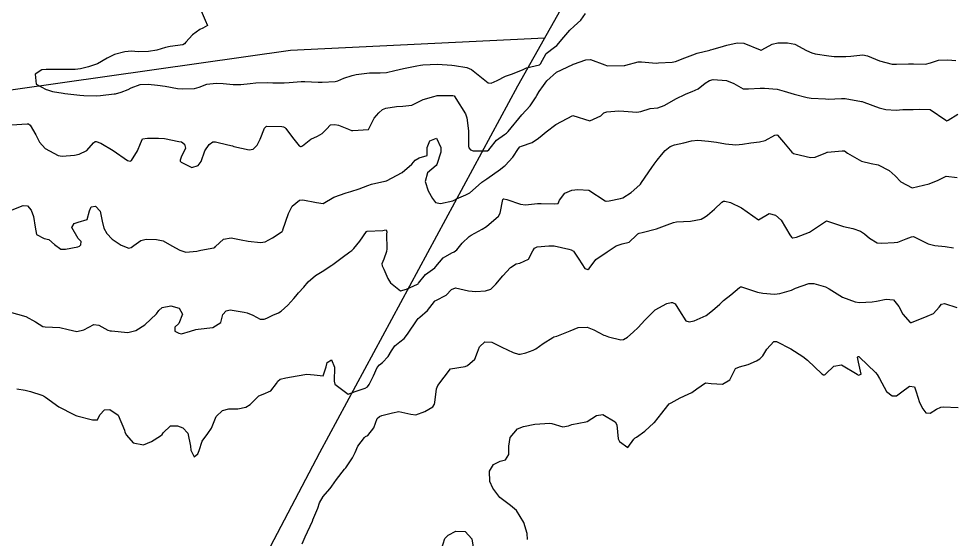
# Model space of a CAD drawing. Header units: metres. Extents: x 318500 to 325275, y 7408834 to 7428799.
# Drawn here: x 319945.3 to 320055.1, y 7412007 to 7412068.3 of the extents above; entities that cross this region are included whole.
import ezdxf

# ---------------------------------------------------------------- set-up
doc = ezdxf.new("R2010")
doc.units = ezdxf.units.M
doc.header["$MEASUREMENT"] = 0
for name, color, linetype in [('Curvas de Nivel 1m', 11, 'Continuous'), ('Curvas de Nivel 5m', 15, 'Continuous'), ('Vias Secundárias', 230, 'Continuous')]:
    doc.layers.add(name, color=color, linetype=linetype)

msp = doc.modelspace()

# ---------------------------------------------------------------- linework, layer by layer
at = {"layer": 'Curvas de Nivel 1m', "flags": 128}
for points, elevation in [([(319966.62, 7412069.51), (319967.22, 7412068.11), (319967.48, 7412067.5), (319966.92, 7412067.18), (319966.59, 7412067.04), (319965.71, 7412066.39), (319964.94, 7412065.53), (319964.77, 7412065.33), (319964.57, 7412065.23), (319963.11, 7412065.01), (319962.56, 7412064.89), (319961.52, 7412064.61), (319960.55, 7412064.43), (319959.35, 7412064.41), (319958.55, 7412064.48), (319957.78, 7412064.4), (319956.55, 7412064.07), (319955.67, 7412063.65), (319954.53, 7412062.99), (319953.48, 7412062.64), (319952.53, 7412062.39), (319951.91, 7412062.32), (319950.53, 7412062.31), (319949.07, 7412062.3), (319948.52, 7412062.33), (319947.99, 7412062.28), (319947.2, 7412061.77), (319947.33, 7412060.6), (319948.49, 7412059.97), (319948.66, 7412059.91), (319949.24, 7412059.74), (319950.49, 7412059.53), (319950.7, 7412059.51), (319952.48, 7412059.29), (319952.94, 7412059.24), (319954.48, 7412059.2), (319954.9, 7412059.25), (319956.49, 7412059.44), (319956.66, 7412059.47), (319957.32, 7412059.63), (319958.15, 7412059.97), (319958.5, 7412060.15), (319959.56, 7412060.54), (319960.51, 7412060.59), (319961.6, 7412060.48), (319962.5, 7412060.34), (319963.97, 7412060.08), (319964.5, 7412060.04), (319965.94, 7412060.08), (319966.5, 7412060.22), (319967.42, 7412060.58), (319968.51, 7412060.72), (319969.32, 7412060.66), (319970.51, 7412060.56), (319971.41, 7412060.55), (319972.51, 7412060.67), (319973.17, 7412060.76), (319974.51, 7412060.77), (319975.17, 7412060.73), (319976.51, 7412060.75), (319977.09, 7412060.8), (319978.51, 7412060.92), (319978.94, 7412060.92), (319980.51, 7412060.84), (319980.99, 7412060.84), (319982.51, 7412060.92), (319982.81, 7412061), (319983.51, 7412061.29), (319984.52, 7412061.62), (319984.98, 7412061.72), (319986.53, 7412061.91), (319987.81, 7412061.94), (319988.53, 7412061.98), (319989.52, 7412062.19), (319990.53, 7412062.44), (319992.11, 7412062.74), (319992.54, 7412062.83), (319992.82, 7412062.88), (319994.54, 7412062.95), (319996.24, 7412062.82), (319996.54, 7412062.79), (319997.99, 7412062.55), (319998.53, 7412062.31), (320000.12, 7412061.06), (320000.52, 7412060.74), (320000.87, 7412060.69), (320001.56, 7412061.04), (320002.53, 7412061.54), (320003.26, 7412061.75), (320004.53, 7412062.28), (320005.02, 7412062.51), (320006.54, 7412062.87), (320006.67, 7412062.98), (320007.34, 7412064.18), (320008.3, 7412064.95), (320008.57, 7412065.16), (320009.41, 7412066.11), (320010.11, 7412066.93), (320010.6, 7412067.41), (320011.4, 7412068.13), (320011.94, 7412068.91)], 749), ([(319944.52, 7412045.8), (319945.79, 7412046.3), (319946.31, 7412046.26), (319946.75, 7412045.77), (319947.03, 7412045.02), (319947.23, 7412043.77), (319947.39, 7412042.89), (319948.26, 7412042.43), (319948.82, 7412042.31), (319949.49, 7412041.73), (319950.24, 7412041.18), (319950.77, 7412041.19), (319952.25, 7412041.45), (319952.42, 7412041.53), (319952.57, 7412041.7), (319952.63, 7412042.07), (319952.26, 7412042.43), (319951.54, 7412043.71), (319951.8, 7412044.19), (319952.28, 7412044.34), (319953.32, 7412044.65), (319953.6, 7412045.68), (319953.81, 7412046.17), (319954.31, 7412046.23), (319954.86, 7412045.66), (319955.08, 7412044.45), (319955.28, 7412043.65), (319955.66, 7412043.03), (319956.26, 7412042.35), (319957.33, 7412041.63), (319958.25, 7412041.3), (319958.49, 7412041.37), (319958.83, 7412041.61), (319959.65, 7412042.2), (319960.26, 7412042.36), (319961.5, 7412042.33), (319962.26, 7412042.15), (319963.31, 7412041.55), (319964.24, 7412041.06), (319964.94, 7412040.83), (319966.24, 7412040.92), (319966.7, 7412041.04), (319968.25, 7412041.32), (319968.34, 7412041.38), (319968.42, 7412041.48), (319969.36, 7412042.37), (319970.27, 7412042.5), (319971.44, 7412042.26), (319972.26, 7412042.11), (319973.72, 7412041.94), (319974.26, 7412042.02), (319975.15, 7412042.51), (319976.28, 7412043.26), (319976.32, 7412043.34), (319976.33, 7412043.38), (319976.36, 7412043.46), (319977.03, 7412045.37), (319977.45, 7412046.23), (319978.32, 7412046.93), (319978.69, 7412046.98), (319980.32, 7412046.66), (319981.08, 7412046.56), (319982.33, 7412047.3), (319983.79, 7412047.82), (319984.34, 7412047.97), (319985.32, 7412048.28), (319986.35, 7412048.68), (319986.78, 7412048.81), (319988.36, 7412049.18), (319988.4, 7412049.18), (319988.54, 7412049.22), (319990.37, 7412050.18), (319991.52, 7412051.17), (319991.92, 7412051.63), (319992.39, 7412051.92), (319993.34, 7412052.21), (319993.33, 7412053.15), (319993.63, 7412053.94), (319994.43, 7412054.22), (319994.94, 7412053.13), (319994.94, 7412052.6), (319994.46, 7412051.14), (319994.38, 7412051), (319993.35, 7412050.17), (319993.08, 7412049.15), (319993.45, 7412048.04), (319993.95, 7412047.14), (319994.32, 7412046.68), (319994.89, 7412046.56), (319996.33, 7412046.88), (319996.49, 7412046.95), (319996.76, 7412047.1), (319997.86, 7412047.57), (319998.34, 7412047.82), (319999.03, 7412048.39), (319999.77, 7412049.07), (320000.12, 7412049.31), (320000.36, 7412049.46), (320001.94, 7412050.6), (320002.38, 7412050.94), (320002.49, 7412051.03), (320003.41, 7412052), (320004.06, 7412053.01), (320004.21, 7412053.2), (320004.41, 7412053.31), (320005.69, 7412053.72), (320006.43, 7412054.23), (320006.84, 7412054.57), (320007.33, 7412054.97), (320008.45, 7412055.86), (320010.46, 7412056.92), (320012.45, 7412056.28), (320013.74, 7412056.88), (320014.12, 7412057.22), (320014.47, 7412057.34), (320015.88, 7412057.44), (320016.47, 7412057.42), (320017.99, 7412057.3), (320018.47, 7412057.38), (320019.56, 7412057.72), (320020.48, 7412057.82), (320021.19, 7412058.07), (320022.4, 7412058.76), (320022.46, 7412058.79), (320022.49, 7412058.81), (320023.78, 7412059.47), (320024.5, 7412059.73), (320025.19, 7412060.05), (320026.02, 7412060.72), (320026.52, 7412061.04), (320026.96, 7412061.14), (320028.52, 7412061.02), (320029.41, 7412060.67), (320030.51, 7412060.03), (320031.14, 7412060.03), (320032.51, 7412060.12), (320033.01, 7412060.12), (320034.51, 7412059.99), (320035.32, 7412059.78), (320036.5, 7412059.42), (320038.04, 7412059.02), (320038.5, 7412058.94), (320040.17, 7412058.85), (320040.49, 7412058.84), (320042.08, 7412058.92), (320042.5, 7412058.92), (320044.4, 7412058.56), (320044.49, 7412058.54), (320044.68, 7412058.47), (320046.48, 7412057.81), (320047.3, 7412057.61), (320048.48, 7412057.54), (320049.28, 7412057.6), (320050.48, 7412057.61), (320051.21, 7412057.64), (320052.48, 7412057.62), (320054.35, 7412056.34), (320054.46, 7412056.29), (320054.61, 7412056.34), (320055.74, 7412057.05)], 751), ([(319944.14, 7412033.8), (319946.13, 7412033.25), (319947.24, 7412032.64), (319948.11, 7412032.08), (319948.4, 7412032.03), (319950.11, 7412031.96), (319951.09, 7412031.71), (319952.11, 7412031.48), (319952.94, 7412031.69), (319954.12, 7412032.31), (319954.71, 7412032.25), (319955.75, 7412031.65), (319956.02, 7412031.55), (319956.11, 7412031.56), (319956.19, 7412031.56), (319958.11, 7412031.38), (319959.07, 7412031.61), (319960.13, 7412032.26), (319961.5, 7412033.57), (319961.77, 7412033.94), (319962.15, 7412034.3), (319963.19, 7412034.52), (319964.15, 7412034.24), (319964.53, 7412033.53), (319964.13, 7412032.42), (319963.66, 7412032.01), (319963.66, 7412031.54), (319964.12, 7412031.27), (319964.42, 7412031.23), (319965.49, 7412031.52), (319966.12, 7412031.71), (319966.38, 7412031.77), (319968.12, 7412031.95), (319969.05, 7412032.55), (319969.31, 7412033.47), (319969.68, 7412033.93), (319970.15, 7412034.04), (319971.81, 7412033.77), (319972.14, 7412033.68), (319972.82, 7412033.42), (319973.68, 7412032.95), (319974.14, 7412032.93), (319974.48, 7412033.05), (319975.17, 7412033.39), (319975.84, 7412033.69), (319976.15, 7412033.88), (319976.95, 7412034.57), (319977.63, 7412035.36), (319977.86, 7412035.66), (319978.18, 7412036.02), (319978.81, 7412036.72), (319979.34, 7412037.33), (319980.21, 7412038.06), (319980.98, 7412038.55), (319982.13, 7412039.3), (319982.18, 7412039.34), (319982.22, 7412039.37), (319983.31, 7412040.21), (319984.24, 7412040.87), (319984.48, 7412041.03), (319984.72, 7412041.26), (319985.41, 7412042.11), (319986.18, 7412043.24), (319986.28, 7412043.29), (319988.13, 7412043.38), (319988.28, 7412043.4), (319988.49, 7412043.43), (319988.57, 7412043.22), (319988.55, 7412042.94), (319988.59, 7412041.21), (319988.56, 7412040.9), (319988.23, 7412039.99), (319988.01, 7412039.44), (319988.05, 7412039.22), (319988.22, 7412038.81), (319988.71, 7412037.72), (319989.02, 7412037.21), (319990.19, 7412036.29), (319990.9, 7412036.47), (319992.2, 7412037.06), (319992.26, 7412037.1), (319992.31, 7412037.16), (319993.15, 7412038.21), (319994.22, 7412038.99), (319994.36, 7412039.14), (319995.21, 7412040.15), (319996.24, 7412040.74), (319996.51, 7412040.85), (319996.83, 7412041.1), (319997.46, 7412041.89), (319998.27, 7412042.65), (319998.52, 7412042.84), (319998.92, 7412043.07), (319999.81, 7412043.54), (320000.29, 7412043.86), (320001.71, 7412045.04), (320001.93, 7412045.41), (320002.24, 7412047.03), (320002.27, 7412047.09), (320002.33, 7412047.1), (320002.68, 7412047.02), (320004.32, 7412046.45), (320004.91, 7412046.41), (320006.32, 7412046.53), (320006.74, 7412046.56), (320008.32, 7412046.51), (320008.72, 7412046.54), (320008.9, 7412046.94), (320009.51, 7412047.76), (320010.35, 7412048.1), (320011.05, 7412048.21), (320012.35, 7412048.11), (320014.25, 7412046.87), (320014.33, 7412046.83), (320014.38, 7412046.82), (320014.72, 7412046.86), (320016.05, 7412047.13), (320016.34, 7412047.22), (320017.33, 7412047.84), (320018.36, 7412048.73), (320018.39, 7412048.79), (320018.41, 7412048.82), (320018.54, 7412049), (320019.76, 7412050.8), (320020.02, 7412051.16), (320020.39, 7412051.63), (320020.9, 7412052.28), (320021.32, 7412052.78), (320021.92, 7412053.27), (320022.42, 7412053.45), (320023.5, 7412053.67), (320024.43, 7412053.94), (320025.15, 7412054.01), (320026.43, 7412053.88), (320027.37, 7412053.75), (320028.42, 7412053.57), (320029.62, 7412053.47), (320030.42, 7412053.53), (320031.4, 7412053.68), (320032.43, 7412053.81), (320033.1, 7412053.95), (320034.21, 7412054.6), (320034.44, 7412054.64), (320034.54, 7412054.6), (320035.25, 7412053.77), (320036.21, 7412052.58), (320036.41, 7412052.45), (320036.59, 7412052.39), (320038.4, 7412051.97), (320038.96, 7412051.99), (320040.24, 7412052.52), (320040.36, 7412052.57), (320040.41, 7412052.58), (320042.15, 7412052.76), (320042.41, 7412052.73), (320042.78, 7412052.49), (320044.4, 7412051.52), (320045.57, 7412051.27), (320046.39, 7412051.08), (320047.69, 7412050.43), (320048.37, 7412049.79), (320049.06, 7412049.11), (320050.36, 7412048.39), (320052.36, 7412048.85), (320053.42, 7412049.3), (320054.37, 7412049.77), (320055.67, 7412049.61)], 752), ([(319945.07, 7412024.74), (319946.02, 7412024.6), (319946.68, 7412024.43), (319948.01, 7412024), (319948.18, 7412023.92), (319948.42, 7412023.74), (319949.99, 7412022.62), (319951.75, 7412021.7), (319951.98, 7412021.6), (319952.11, 7412021.56), (319953.97, 7412021.09), (319954.55, 7412021.08), (319954.81, 7412021.66), (319955.38, 7412022.26), (319955.99, 7412022.29), (319956.96, 7412021.63), (319957.72, 7412019.86), (319957.77, 7412019.62), (319957.95, 7412019.27), (319958.73, 7412018.4), (319959.94, 7412018.13), (319960.91, 7412018.55), (319961.95, 7412019.21), (319962.15, 7412019.36), (319962.26, 7412019.56), (319963.14, 7412020.38), (319963.97, 7412020.37), (319964.6, 7412020.16), (319965.19, 7412019.52), (319965.47, 7412017.98), (319965.53, 7412017.52), (319965.92, 7412016.73), (319966.35, 7412017.08), (319966.5, 7412017.5), (319966.87, 7412018.58), (319967.53, 7412019.49), (319967.97, 7412020.12), (319968.34, 7412021.11), (319968.52, 7412021.47), (319969.27, 7412022.18), (319969.99, 7412022.37), (319971.05, 7412022.39), (319972, 7412022.6), (319972.52, 7412022.9), (319973.02, 7412023.41), (319973.51, 7412023.91), (319974.02, 7412024.13), (319974.93, 7412024.49), (319975.59, 7412025.38), (319975.77, 7412025.65), (319976.04, 7412025.86), (319976.69, 7412026.02), (319978.05, 7412026.28), (319979.18, 7412026.47), (319980.05, 7412026.38), (319981.09, 7412026.27), (319981.43, 7412027.31), (319981.55, 7412027.82), (319982.07, 7412028.17), (319982.43, 7412027.29), (319982.38, 7412025.63), (319982.46, 7412025.29), (319984.02, 7412024.12), (319984.86, 7412024.42), (319986.03, 7412024.83), (319986.31, 7412024.96), (319986.51, 7412025.24), (319987, 7412026.28), (319987.46, 7412027.23), (319987.73, 7412027.56), (319988.07, 7412027.84), (319988.73, 7412028.56), (319989.14, 7412029.2), (319989.51, 7412029.78), (319990.11, 7412030.28), (319990.62, 7412030.67), (319991.03, 7412031.18), (319992.14, 7412032.86), (319992.27, 7412033.02), (319992.46, 7412033.16), (319993.36, 7412033.94), (319994.17, 7412035.03), (319994.22, 7412035.09), (319994.35, 7412035.14), (319995.55, 7412035.75), (319996.19, 7412036.43), (319996.66, 7412036.64), (319998.19, 7412036.27), (319999.05, 7412036.21), (320000.19, 7412036.27), (320000.8, 7412036.45), (320001.4, 7412037.04), (320002.21, 7412038.04), (320003.14, 7412039.02), (320003.79, 7412039.44), (320004.23, 7412039.54), (320005.23, 7412039.99), (320005.74, 7412040.99), (320005.94, 7412041.3), (320006.26, 7412041.43), (320007.65, 7412041.56), (320008.26, 7412041.55), (320009.99, 7412041.19), (320010.25, 7412041.11), (320010.53, 7412040.92), (320011.16, 7412039.99), (320011.86, 7412038.9), (320012.22, 7412038.79), (320012.4, 7412038.9), (320013.16, 7412039.96), (320014.25, 7412040.7), (320014.35, 7412040.76), (320014.49, 7412040.87), (320015.55, 7412041.56), (320016.26, 7412041.82), (320017.1, 7412042), (320017.94, 7412042.82), (320018.12, 7412042.98), (320018.28, 7412043.06), (320018.62, 7412043.15), (320020.29, 7412043.56), (320021.57, 7412044.05), (320022.3, 7412044.33), (320022.67, 7412044.38), (320024.3, 7412044.45), (320025.54, 7412044.72), (320026.04, 7412044.98), (320026.31, 7412045.18), (320027.12, 7412045.9), (320027.98, 7412046.69), (320028.2, 7412046.82), (320028.33, 7412046.84), (320029, 7412046.67), (320030.32, 7412046.02), (320032.3, 7412044.63), (320033.55, 7412045.37), (320034.31, 7412045.19), (320034.97, 7412044.59), (320036, 7412042.86), (320036.18, 7412042.58), (320036.28, 7412042.51), (320036.36, 7412042.5), (320036.77, 7412042.57), (320038.29, 7412043.16), (320040.3, 7412044.52), (320042.29, 7412043.85), (320043.4, 7412043.6), (320044.29, 7412043.28), (320044.78, 7412042.96), (320045.37, 7412042.45), (320046.27, 7412041.93), (320046.82, 7412041.88), (320048.27, 7412041.94), (320048.68, 7412042.01), (320049.68, 7412042.4), (320050.28, 7412042.63), (320050.54, 7412042.65), (320051.09, 7412042.38), (320052.27, 7412041.81), (320053.03, 7412041.59), (320054.27, 7412041.47), (320055.25, 7412041.34)], 753), ([(319978.63, 7412006.49), (319978.99, 7412007.33), (319979.82, 7412009.17), (319979.86, 7412009.27), (319979.89, 7412009.32), (319980.45, 7412010.71), (319980.67, 7412011.31), (319981.09, 7412012.08), (319981.88, 7412012.99), (319982.03, 7412013.15), (319982.12, 7412013.3), (319982.66, 7412014.07), (319983.62, 7412015.27), (319983.74, 7412015.44), (319983.91, 7412015.66), (319984.55, 7412016.63), (319984.84, 7412017.26), (319985.19, 7412018), (319985.96, 7412019.03), (319986.08, 7412019.12), (319986.34, 7412019.24), (319987.06, 7412020.14), (319987.44, 7412021.23), (319987.72, 7412021.49), (319987.99, 7412021.6), (319989.26, 7412021.93), (319989.99, 7412022.09), (319991.39, 7412021.76), (319991.99, 7412021.67), (319993.07, 7412022.07), (319994, 7412022.61), (319994.2, 7412022.95), (319994.22, 7412023.14), (319994.42, 7412024.75), (319994.57, 7412025.13), (319996.06, 7412027.11), (319997.78, 7412027.37), (319998.07, 7412027.47), (319998.92, 7412028.23), (319999.26, 7412029.07), (319999.49, 7412029.67), (320000.11, 7412030.28), (320000.94, 7412030.22), (320002.1, 7412029.64), (320003.45, 7412029.01), (320004.09, 7412028.81), (320004.27, 7412028.82), (320004.92, 7412028.99), (320005.79, 7412029.29), (320006.1, 7412029.46), (320006.99, 7412030.09), (320008.12, 7412030.79), (320008.23, 7412030.84), (320008.58, 7412030.94), (320010.13, 7412031.58), (320011.1, 7412031.95), (320012.13, 7412032), (320012.94, 7412031.7), (320014.12, 7412031.06), (320014.25, 7412031), (320014.65, 7412030.86), (320016.11, 7412030.49), (320016.42, 7412030.54), (320016.88, 7412030.83), (320017.55, 7412031.4), (320018.13, 7412031.94), (320018.95, 7412032.81), (320020.16, 7412034.04), (320021.52, 7412034.77), (320022.04, 7412034.9), (320022.17, 7412034.9), (320022.49, 7412034.76), (320023.01, 7412033.9), (320023.76, 7412032.74), (320024.14, 7412032.64), (320024.75, 7412032.73), (320026.15, 7412033.38), (320026.91, 7412033.94), (320027.74, 7412034.69), (320027.95, 7412034.91), (320028.18, 7412035.13), (320029.06, 7412035.8), (320030.08, 7412036.66), (320030.16, 7412036.71), (320030.2, 7412036.73), (320030.29, 7412036.74), (320030.54, 7412036.65), (320032.19, 7412036.12), (320032.83, 7412035.98), (320034.19, 7412035.86), (320034.83, 7412035.96), (320036.2, 7412036.34), (320036.36, 7412036.42), (320036.64, 7412036.57), (320038.21, 7412037.13), (320038.81, 7412037.15), (320040.2, 7412036.73), (320040.61, 7412036.52), (320042.19, 7412035.53), (320043.68, 7412034.97), (320044.18, 7412034.9), (320045.66, 7412034.96), (320046.18, 7412035.06), (320047.31, 7412035.3), (320048.18, 7412035.22), (320048.81, 7412034.41), (320049.28, 7412033.53), (320050.14, 7412032.54), (320050.3, 7412032.54), (320052.15, 7412033.29), (320052.9, 7412033.61), (320053.54, 7412034.35), (320053.82, 7412034.7), (320054.18, 7412034.77), (320055.63, 7412034.32)], 754)]:
    msp.add_lwpolyline(points, dxfattribs=dict(at, elevation=elevation))
at = {"layer": 'Curvas de Nivel 5m', "flags": 128}
for points, elevation in [([(319944.43, 7412055.82), (319946.29, 7412055.92), (319946.43, 7412055.91), (319946.62, 7412055.78), (319947.28, 7412054.63), (319947.74, 7412053.76), (319948.4, 7412053.01), (319949.93, 7412052.18), (319950.39, 7412052.1), (319951.86, 7412052.24), (319952.39, 7412052.36), (319953.28, 7412052.8), (319954.09, 7412053.67), (319954.26, 7412053.83), (319954.41, 7412053.83), (319954.94, 7412053.66), (319956.4, 7412052.77), (319958.08, 7412051.62), (319958.38, 7412051.54), (319958.53, 7412051.62), (319959.27, 7412052.73), (319959.62, 7412053.6), (319959.86, 7412054.16), (319960.42, 7412054.24), (319961.74, 7412054.25), (319962.42, 7412054.18), (319964.11, 7412053.85), (319964.41, 7412053.79), (319964.79, 7412053.53), (319964.88, 7412053.06), (319964.39, 7412052.01), (319964.27, 7412051.66), (319964.29, 7412051.54), (319964.38, 7412051.4), (319965.65, 7412050.79), (319966.38, 7412051.03), (319966.73, 7412051.5), (319967.16, 7412052.74), (319967.69, 7412053.49), (319968.1, 7412053.8), (319968.42, 7412053.82), (319969.89, 7412053.47), (319970.41, 7412053.33), (319970.59, 7412053.27), (319972.4, 7412052.85), (319972.87, 7412052.96), (319973.32, 7412053.42), (319973.7, 7412054.13), (319974.18, 7412055.4), (319974.44, 7412055.63), (319976.22, 7412055.61), (319976.44, 7412055.56), (319976.57, 7412055.51), (319976.71, 7412055.38), (319977.47, 7412054.32), (319978.26, 7412053.35), (319978.41, 7412053.27), (319978.49, 7412053.26), (319978.65, 7412053.35), (319979.63, 7412054.13), (319980.43, 7412054.48), (319980.97, 7412054.78), (319981.48, 7412055.31), (319981.96, 7412055.79), (319982.45, 7412055.86), (319982.9, 7412055.75), (319984.06, 7412055.28), (319984.44, 7412055.14), (319984.57, 7412055.13), (319986.44, 7412055.24), (319987.11, 7412056.57), (319987.64, 7412057.23), (319988.08, 7412057.61), (319988.47, 7412057.76), (319989.71, 7412057.96), (319990.47, 7412058), (319991.52, 7412058.13), (319992.48, 7412058.58), (319992.87, 7412058.78), (319994.1, 7412059.14), (319994.4, 7412059.23), (319994.49, 7412059.25), (319996.34, 7412059.27), (319996.49, 7412059.23), (319996.58, 7412059.11), (319996.71, 7412058.89), (319997.84, 7412057.09), (319998, 7412056.63), (319998.17, 7412055.08), (319998.2, 7412053.3), (319998.23, 7412053.08), (319998.41, 7412052.85), (319998.73, 7412052.75), (320000.41, 7412052.76), (320000.6, 7412052.86), (320000.75, 7412053.05), (320001.47, 7412054), (320002.43, 7412054.66), (320002.65, 7412054.81), (320002.85, 7412055.02), (320004.46, 7412057), (320005.44, 7412058.03), (320006.06, 7412058.98), (320006.21, 7412059.27), (320006.5, 7412059.71), (320007.03, 7412060.45), (320007.39, 7412060.97), (320008.53, 7412062.02), (320010.46, 7412062.92), (320010.51, 7412062.95), (320010.54, 7412062.96), (320011.98, 7412063.47), (320012.55, 7412063.51), (320014.22, 7412062.87), (320014.44, 7412062.77), (320014.54, 7412062.75), (320016.5, 7412062.8), (320016.54, 7412062.8), (320016.58, 7412062.8), (320016.7, 7412062.84), (320018.16, 7412063.21), (320018.55, 7412063.21), (320020.25, 7412063.08), (320020.54, 7412063.09), (320022.13, 7412063.18), (320022.55, 7412063.25), (320023.64, 7412063.67), (320024.56, 7412064.05), (320025.07, 7412064.22), (320026.57, 7412064.61), (320026.65, 7412064.62), (320026.98, 7412064.7), (320028.18, 7412065.08), (320028.58, 7412065.19), (320029.8, 7412065.45), (320030.58, 7412065.41), (320032.48, 7412064.63), (320032.57, 7412064.59), (320032.61, 7412064.59), (320032.69, 7412064.63), (320033.9, 7412065.29), (320034.58, 7412065.46), (320035.7, 7412065.47), (320036.58, 7412065.28), (320037.94, 7412064.56), (320038.57, 7412064.26), (320038.95, 7412064.16), (320040.56, 7412063.91), (320041.21, 7412063.86), (320042.56, 7412063.84), (320043.16, 7412063.89), (320044.56, 7412064.04), (320045.11, 7412063.92), (320046.55, 7412063.32), (320048.01, 7412062.96), (320048.55, 7412062.93), (320049.96, 7412062.99), (320050.55, 7412062.99), (320051.96, 7412062.96), (320052.55, 7412063.1), (320053.48, 7412063.43), (320054.56, 7412063.45), (320055.5, 7412063.38)], 750), ([(320005.14, 7412006.99), (320005.08, 7412007.71), (320004.7, 7412008.99), (320003.84, 7412010.41), (320003.13, 7412011.01), (320001.86, 7412011.94), (320001.04, 7412013.04), (320000.69, 7412013.85), (320000.65, 7412015.05), (320001.13, 7412015.83), (320001.92, 7412016.23), (320002.56, 7412016.38), (320002.95, 7412017.01), (320002.95, 7412018.01), (320003.1, 7412019.01), (320003.97, 7412020.02), (320004.66, 7412020.31), (320005.98, 7412020.57), (320007.74, 7412020.71), (320007.98, 7412020.67), (320009.29, 7412020.25), (320009.97, 7412020.4), (320010.36, 7412020.53), (320011.98, 7412020.84), (320012.14, 7412020.9), (320013.26, 7412021.61), (320013.99, 7412021.71), (320015.44, 7412020.85), (320015.63, 7412020.5), (320015.81, 7412018.84), (320015.96, 7412018.56), (320016.93, 7412017.85), (320017.65, 7412018.82), (320017.79, 7412018.99), (320017.96, 7412019.07), (320018.93, 7412019.77), (320019.98, 7412020.72), (320020.05, 7412020.79), (320020.92, 7412021.86), (320021.62, 7412022.77), (320021.81, 7412022.97), (320022.02, 7412023.11), (320023.09, 7412023.68), (320024.03, 7412024.11), (320024.47, 7412024.29), (320025.05, 7412024.72), (320026.05, 7412025.46), (320026.72, 7412025.38), (320028.05, 7412025.3), (320028.93, 7412025.79), (320029.38, 7412026.67), (320029.61, 7412027.12), (320030.07, 7412027.31), (320031.1, 7412027.62), (320032.08, 7412028.03), (320032.46, 7412028.25), (320032.8, 7412028.62), (320033.29, 7412029.42), (320034.12, 7412030.29), (320034.41, 7412030.3), (320036.1, 7412029.46), (320037.53, 7412028.56), (320038.08, 7412028.1), (320039.75, 7412026.52), (320039.93, 7412026.39), (320040.06, 7412026.39), (320040.14, 7412026.44), (320040.22, 7412026.52), (320041.18, 7412027.41), (320042.08, 7412027.55), (320043.89, 7412026.47), (320043.98, 7412026.39), (320044.06, 7412026.36), (320044.39, 7412026.46), (320044.08, 7412027.89), (320043.96, 7412028.47), (320044.03, 7412028.53), (320044.09, 7412028.54), (320044.19, 7412028.47), (320046.06, 7412026.66), (320046.25, 7412026.44), (320046.53, 7412025.96), (320047.35, 7412024.43), (320048.03, 7412023.92), (320048.53, 7412023.92), (320049.17, 7412024.4), (320050.05, 7412025.04), (320050.65, 7412024.98), (320050.85, 7412024.38), (320051.25, 7412023.14), (320051.64, 7412022.37), (320052, 7412021.92), (320052.48, 7412021.87), (320053.23, 7412022.35), (320053.75, 7412022.6), (320054.01, 7412022.62), (320055.78, 7412022.55)], 755), ([(319995.03, 7412005.87), (319995.42, 7412007.12), (319995.8, 7412007.53), (319996.71, 7412008), (319997.81, 7412007.96), (319998.58, 7412007.07), (319998.74, 7412006.11)], 755)]:
    msp.add_lwpolyline(points, dxfattribs=dict(at, elevation=elevation))
at = {"layer": 'Vias Secundárias'}
msp.add_lwpolyline([(320087.28, 7412247.13, -0.014358), (320091.61, 7412235.45, -0.210671), (320090.73, 7412225.5, -0.000021), (320083.41, 7412212.21), (320061.36, 7412170.26), (320053.41, 7412153.97), (320042.34, 7412132.03), (320019.69, 7412088.31), (320003.95, 7412060.36), (319980.67, 7412017.21), (319963.67, 7411984.86), (319950.07, 7411952.49), (319943.4, 7411935.16, -0.240574), (319940.01, 7411928.87, 0.114999), (319934.21, 7411922.51), (319923.39, 7411903.16), (319909.67, 7411882.9), (319896.1, 7411862.4), (319877.03, 7411817.62, -0.119408), (319869.05, 7411807.55, -0.242192)], format="xyb", dxfattribs=at)
msp.add_lwpolyline([(319864.93, 7412050.41), (319918.04, 7412056.18), (319977.27, 7412064.6), (320007.15, 7412066.04)], dxfattribs=at)

doc.saveas('drawing.dxf')
